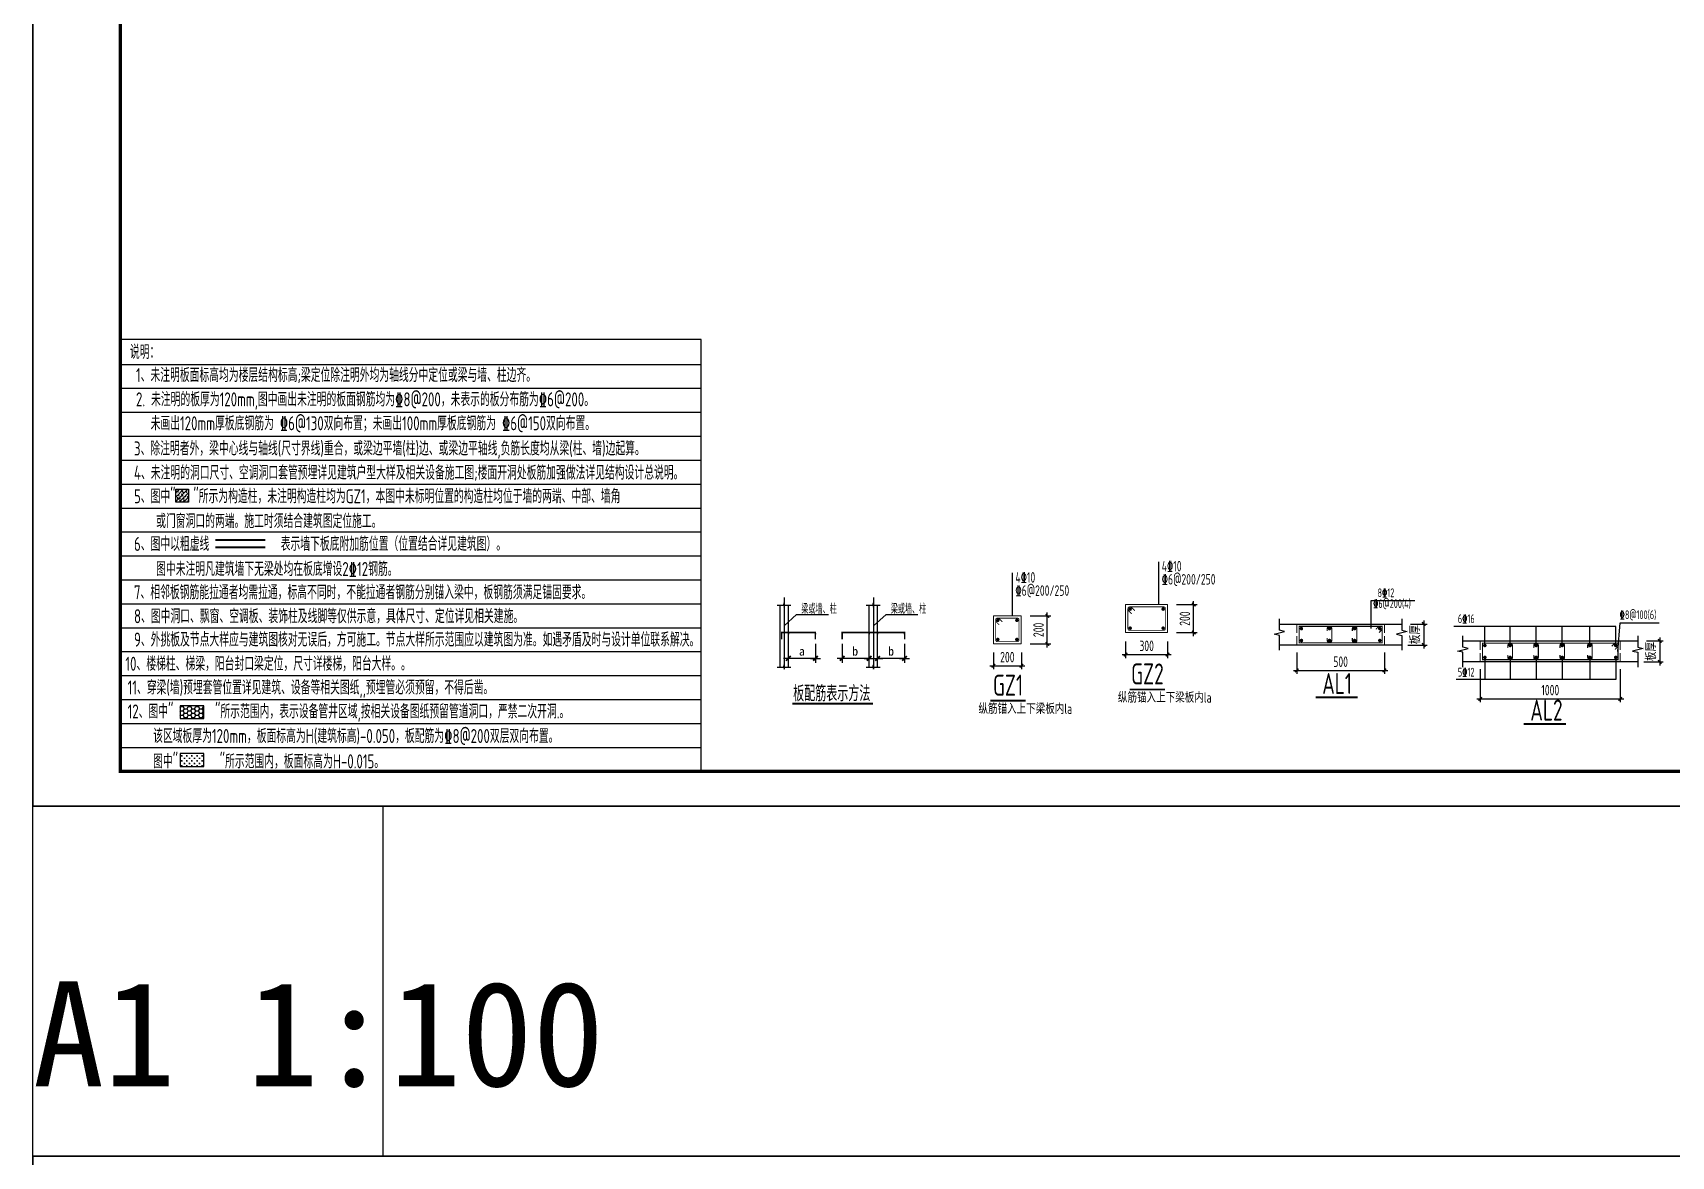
# Model space of a CAD drawing. Extents: x 393367 to 3005760, y 4998 to 826018.
# Drawn here: x 2480869 to 2527692, y 309762 to 341867 of the extents above; entities that cross this region are included whole.
import ezdxf
from ezdxf.enums import TextEntityAlignment as Align

# ---------------------------------------------------------------- set-up
doc = ezdxf.new("R2010")
doc.units = 0
doc.header["$LTSCALE"] = 1000
doc.linetypes.add('DASH', pattern=[0.35, 0.25, -0.1])
doc.linetypes.add('DOTE', pattern=[2.42, 2, -0.2, 0.02, -0.2])
doc.layers.get('0').update_dxf_attribs({"linetype": 'CONTINUOUS'})
doc.layers.get('Defpoints').update_dxf_attribs({"linetype": 'CONTINUOUS'})
for name, color, linetype in [('-TK', 7, 'CONTINUOUS'), ('AXIS', 3, 'CONTINUOUS'), ('BEAM_DE', 7, 'CONTINUOUS'), ('DIM', 3, 'CONTINUOUS'), ('DOTE', 8, 'DOTE'), ('GJ', 1, 'CONTINUOUS'), ('NUM', 7, 'CONTINUOUS'), ('S-大样-砼线', 7, 'CONTINUOUS'), ('S-文字', 7, 'CONTINUOUS'), ('S-板正筋', 2, 'CONTINUOUS'), ('S-构造柱', 212, 'CONTINUOUS'), ('S-表格线', 54, 'CONTINUOUS'), ('S-降板填充', 75, 'CONTINUOUS'), ('TEXT', 7, 'CONTINUOUS'), ('THIN', 7, 'CONTINUOUS'), ('大样线', 40, 'CONTINUOUS'), ('大样详图_文字', 60, 'CONTINUOUS'), ('悬梁', 4, 'CONTINUOUS'), ('空调洞口标注', 130, 'CONTINUOUS'), ('说明文字', 7, 'CONTINUOUS')]:
    doc.layers.add(name, color=color, linetype=linetype)
for name, color, linetype, lineweight in [('link', 6, 'CONTINUOUS', 18), ('outline', 7, 'CONTINUOUS', 18), ('REIN', 1, 'CONTINUOUS', 18), ('S-REIN', 12, 'CONTINUOUS', 50), ('S-Thin-D', 7, 'DASH', 18)]:
    doc.layers.add(name, color=color, linetype=linetype, lineweight=lineweight)
doc.layers.add('yichutu', color=7, linetype='CONTINUOUS', true_color=0xffffff, plot=False)
doc.styles.add('10', font='', dxfattribs={"width": 0.7, "height": 300})
doc.styles.add('TSSD_Dimension', font='Tssdeng.shx', dxfattribs={"width": 0.7, "bigfont": 'hztxt.shx'})
doc.styles.add('TSSD_Label', font='Tssdeng.shx', dxfattribs={"width": 0.7, "bigfont": 'hztxt.shx'})
doc.styles.add('TSSD_NORM', font='Tssdeng.shx', dxfattribs={"bigfont": 'hztxt.shx'})
doc.styles.add('TSSD_Rein', font='Tssdeng.shx', dxfattribs={"width": 0.7, "bigfont": 'hztxt.shx'})
doc.styles.get('10').set_extended_font_data('SimSun')
doc.dimstyles.new('TSSD_25_100', dxfattribs={"dimtxt": 300, "dimasz": 100, "dimexe": 100, "dimexo": 250, "dimgap": 100, "dimtad": 1, "dimdec": 0, "dimlfac": 0.25, "dimzin": 0, "dimdsep": 46, "dimtxsty": 'TSSD_Dimension', "dimblk": 'ARCHTICK', "dimcen": 0, "dimdle": 100, "dimclrt": 7, "dimadec": 0, "dimazin": 0, "dimtfac": 1, "dimtdec": 0, "dimtix": 1, "dimtmove": 2, "dimatfit": 3, "dimfxl": 1, "dimtolj": 1, "dimtzin": 0, "dimarcsym": 0})

# ---------------------------------------------------------------- blocks, each defined once
blk = doc.blocks.new('_ArchTick')
at = {"color": 0, "linetype": 'ByBlock', "const_width": 0.4}
blk.add_lwpolyline([(-0.5, -0.5), (0.5, 0.5)], dxfattribs=at)
blk = doc.blocks.new('*D743')
at = {"layer": 'AXIS', "color": 0, "lineweight": -2, "transparency": 16777216}
for p, q in [((2520244, 324970), (2520720, 324970)), ((2520620, 325070), (2520620, 324270)), ((2520163, 324370), (2520720, 324370))]:
    blk.add_line(p, q, dxfattribs=at)
at = {"layer": 'Defpoints', "color": 0, "transparency": 16777216}
for p in [(2519994, 324970), (2519913, 324370), (2520620, 324370)]:
    blk.add_point(p, dxfattribs=at)
at = {"layer": 'AXIS', "color": 0, "lineweight": -2, "transparency": 16777216, "xscale": 100, "yscale": 100, "zscale": 100}
for p, rotation in [((2520620, 324970), 90), ((2520620, 324370), 270)]:
    blk.add_blockref('_ArchTick', p, dxfattribs=dict(at, rotation=rotation))
at = {"layer": 'AXIS', "color": 7, "transparency": 16777216, "insert": (2520370, 324670), "char_height": 300, "attachment_point": 5, "rotation": 90, "style": 'TSSD_Dimension'}
blk.add_mtext('\\A1;板厚', dxfattribs=at)
blk = doc.blocks.new('*D744')
at = {"layer": 'AXIS', "color": 0, "lineweight": -2, "transparency": 16777216}
for p, q in [((2516994, 324159), (2516994, 323544)), ((2519494, 324159), (2519494, 323544)), ((2516894, 323644), (2519594, 323644))]:
    blk.add_line(p, q, dxfattribs=at)
at = {"layer": 'Defpoints', "color": 0, "transparency": 16777216}
for p in [(2516994, 324409), (2519494, 324409), (2519494, 323644)]:
    blk.add_point(p, dxfattribs=at)
at = {"layer": 'AXIS', "color": 0, "lineweight": -2, "transparency": 16777216, "xscale": 100, "yscale": 100, "zscale": 100, "rotation": 180}
blk.add_blockref('_ArchTick', (2516994, 323644), dxfattribs=at)
at = {"layer": 'AXIS', "color": 0, "lineweight": -2, "transparency": 16777216, "xscale": 100, "yscale": 100, "zscale": 100}
blk.add_blockref('_ArchTick', (2519494, 323644), dxfattribs=at)
at = {"layer": 'AXIS', "color": 7, "transparency": 16777216, "insert": (2518244, 323894), "char_height": 300, "attachment_point": 5, "style": 'TSSD_Dimension'}
blk.add_mtext('\\A1;500', dxfattribs=at)
blk = doc.blocks.new('_DIMX')
blk.add_line((-150, 0), (150, 0))
at = {"const_width": 50}
blk.add_lwpolyline([(-70, -70), (70, 70)], dxfattribs=at)
blk = doc.blocks.new('A$C1DDD5A89')
at = {"color": 6, "const_width": 50}
blk.add_lwpolyline([(439, 25), (2741, 25)], dxfattribs=at)
at = {"layer": 'DOTE', "color": 8, "linetype": 'DOTE'}
for p, q in [((202, 3054), (202, 888)), ((2750, 3054), (2750, 888))]:
    blk.add_line(p, q, dxfattribs=at)
at = {"layer": 'GJ'}
blk.add_point((1858, 2022), dxfattribs=at)
at = {"layer": 'REIN', "color": 1, "const_width": 40}
for points in [[(129, 1860), (129, 2059), (1095, 2059), (1095, 1860)], [(1858, 1860), (1858, 2059), (3643, 2059), (3643, 1860)]]:
    blk.add_lwpolyline(points, dxfattribs=at)
at = {"layer": '大样线'}
for p, q in [((0, 2837), (188, 2837)), ((81, 2837), (81, 1066)), ((188, 2837), (202, 2909)), ((202, 2909), (202, 2778)), ((202, 2778), (217, 2837)), ((217, 2837), (395, 2837)), ((2548, 2837), (2736, 2837)), ((2736, 2837), (2751, 2909)), ((2751, 2909), (2751, 2778)), ((2751, 2778), (2766, 2837)), ((2766, 2837), (2943, 2837)), ((202, 2247), (556, 2571)), ((556, 2571), (1467, 2571)), ((2758, 2247), (3112, 2571)), ((3112, 2571), (4023, 2571)), ((0, 1066), (188, 1066)), ((188, 1066), (202, 1138)), ((202, 1138), (202, 1006)), ((202, 1006), (217, 1066)), ((217, 1066), (395, 1066)), ((2548, 1066), (2736, 1066)), ((2736, 1066), (2751, 1138)), ((2751, 1138), (2751, 1006)), ((2751, 1006), (2766, 1066)), ((2766, 1066), (2943, 1066))]:
    blk.add_line(p, q, dxfattribs=at)
at = {"layer": '大样线', "linetype": 'ByBlock'}
for p, q in [((323, 1066), (323, 2837)), ((2630, 1066), (2630, 2837)), ((2871, 1066), (2871, 2837))]:
    blk.add_line(p, q, dxfattribs=at)
at = {"layer": '大样线', "color": 0, "linetype": 'ByBlock'}
for p in [(323, 2022), (1095, 2022), (2630, 2022), (2871, 2022), (3643, 2022), (202, 1319)]:
    blk.add_point(p, dxfattribs=at)
at = {"layer": '空调洞口标注'}
for p, q in [((1095, 1732), (1095, 1190)), ((1858, 1732), (1858, 1190)), ((3643, 1732), (3643, 1190)), ((1094, 1319), (203, 1319)), ((2629, 1319), (1859, 1319)), ((3642, 1319), (2872, 1319))]:
    blk.add_line(p, q, dxfattribs=at)
blk.add_point((1858, 1319), dxfattribs=at)
at = {"layer": '空调洞口标注', "color": 0, "linetype": 'ByBlock'}
blk.add_point((2871, 1319), dxfattribs=at)
at = {"layer": '空调洞口标注', "xscale": 0.9649999998509884, "yscale": 0.9649999998509884, "zscale": 0.965, "rotation": 180}
for p in [(323, 1319), (1858, 1319)]:
    blk.add_blockref('_DIMX', p, dxfattribs=at)
at = {"layer": '空调洞口标注', "xscale": 0.9649999998509884, "yscale": 0.9649999998509884, "zscale": 0.965}
for p in [(1095, 1319), (2630, 1319), (2872, 1319), (3643, 1319)]:
    blk.add_blockref('_DIMX', p, dxfattribs=at)
at = {"layer": '空调洞口标注', "style": '10'}
for s, p in [('a', (709, 1523)), ('b', (2231, 1523)), ('b', (3257, 1523))]:
    blk.add_text(s, height=250, dxfattribs=at).set_placement(p, align=Align.MIDDLE_CENTER)
at = {"layer": '说明文字'}
for s, height, style, width, p in [('梁或墙、柱', 250, 'TSSD_Rein', 0.6, (693, 2596)), ('梁或墙、柱', 250, 'TSSD_Rein', 0.6, (3249, 2596)), ('板配筋表示方法', 450, 'TSSD_Dimension', 0.7, (459, 91))]:
    blk.add_text(s, height=height, dxfattribs=dict(at, style=style, width=width)).set_placement(p)
blk = doc.blocks.new('*D745')
at = {"layer": 'Defpoints', "color": 0, "transparency": 16777216}
for p in [(2509120, 325203), (2509862, 325203), (2509120, 324403)]:
    blk.add_point(p, dxfattribs=at)
at = {"layer": 'DIM', "color": 0, "lineweight": -2, "transparency": 16777216}
for p, q in [((2509370, 325203), (2509962, 325203)), ((2509862, 324303), (2509862, 325303)), ((2509370, 324403), (2509962, 324403))]:
    blk.add_line(p, q, dxfattribs=at)
at = {"layer": 'DIM', "color": 0, "lineweight": -2, "transparency": 16777216, "xscale": 100, "yscale": 100, "zscale": 100}
for p, rotation in [((2509862, 325203), 90), ((2509862, 324403), 270)]:
    blk.add_blockref('_ArchTick', p, dxfattribs=dict(at, rotation=rotation))
at = {"layer": 'DIM', "color": 7, "transparency": 16777216, "insert": (2509612, 324803), "char_height": 300, "attachment_point": 5, "rotation": 90, "style": 'TSSD_Dimension'}
blk.add_mtext('\\A1;200', dxfattribs=at)
blk = doc.blocks.new('*D746')
at = {"layer": 'Defpoints', "color": 0, "transparency": 16777216}
for p in [(2508320, 324403), (2509120, 324403), (2509120, 323776)]:
    blk.add_point(p, dxfattribs=at)
at = {"layer": 'DIM', "color": 0, "lineweight": -2, "transparency": 16777216}
for p, q in [((2508320, 324153), (2508320, 323676)), ((2509120, 324153), (2509120, 323676)), ((2508220, 323776), (2509220, 323776))]:
    blk.add_line(p, q, dxfattribs=at)
at = {"layer": 'DIM', "color": 0, "lineweight": -2, "transparency": 16777216, "xscale": 100, "yscale": 100, "zscale": 100, "rotation": 180}
blk.add_blockref('_ArchTick', (2508320, 323776), dxfattribs=at)
at = {"layer": 'DIM', "color": 0, "lineweight": -2, "transparency": 16777216, "xscale": 100, "yscale": 100, "zscale": 100}
blk.add_blockref('_ArchTick', (2509120, 323776), dxfattribs=at)
at = {"layer": 'DIM', "color": 7, "transparency": 16777216, "insert": (2508720, 324026), "char_height": 300, "attachment_point": 5, "style": 'TSSD_Dimension'}
blk.add_mtext('\\A1;200', dxfattribs=at)
blk = doc.blocks.new('*D747')
at = {"layer": 'Defpoints', "color": 0, "transparency": 16777216}
for p in [(2513301, 325525), (2514044, 325525), (2513301, 324725)]:
    blk.add_point(p, dxfattribs=at)
at = {"layer": 'DIM', "color": 0, "lineweight": -2, "transparency": 16777216}
for p, q in [((2513551, 325525), (2514144, 325525)), ((2514044, 324625), (2514044, 325625)), ((2513551, 324725), (2514144, 324725))]:
    blk.add_line(p, q, dxfattribs=at)
at = {"layer": 'DIM', "color": 0, "lineweight": -2, "transparency": 16777216, "xscale": 100, "yscale": 100, "zscale": 100}
for p, rotation in [((2514044, 325525), 90), ((2514044, 324725), 270)]:
    blk.add_blockref('_ArchTick', p, dxfattribs=dict(at, rotation=rotation))
at = {"layer": 'DIM', "color": 7, "transparency": 16777216, "insert": (2513794, 325125), "char_height": 300, "attachment_point": 5, "rotation": 90, "style": 'TSSD_Dimension'}
blk.add_mtext('\\A1;200', dxfattribs=at)
blk = doc.blocks.new('*D748')
at = {"layer": 'Defpoints', "color": 0, "transparency": 16777216}
for p in [(2512101, 324725), (2513301, 324725), (2513301, 324098)]:
    blk.add_point(p, dxfattribs=at)
at = {"layer": 'DIM', "color": 0, "lineweight": -2, "transparency": 16777216}
for p, q in [((2512001, 324098), (2513401, 324098)), ((2512101, 324475), (2512101, 323998)), ((2513301, 324475), (2513301, 323998))]:
    blk.add_line(p, q, dxfattribs=at)
at = {"layer": 'DIM', "color": 0, "lineweight": -2, "transparency": 16777216, "xscale": 100, "yscale": 100, "zscale": 100, "rotation": 180}
blk.add_blockref('_ArchTick', (2512101, 324098), dxfattribs=at)
at = {"layer": 'DIM', "color": 0, "lineweight": -2, "transparency": 16777216, "xscale": 100, "yscale": 100, "zscale": 100}
blk.add_blockref('_ArchTick', (2513301, 324098), dxfattribs=at)
at = {"layer": 'DIM', "color": 7, "transparency": 16777216, "insert": (2512701, 324348), "char_height": 300, "attachment_point": 5, "style": 'TSSD_Dimension'}
blk.add_mtext('\\A1;300', dxfattribs=at)
blk = doc.blocks.new('*D736')
at = {"layer": 'AXIS', "color": 0, "lineweight": -2, "transparency": 16777216}
for p, q in [((2526986, 324487), (2527462, 324487)), ((2527362, 324587), (2527362, 323787)), ((2526905, 323887), (2527462, 323887))]:
    blk.add_line(p, q, dxfattribs=at)
at = {"layer": 'Defpoints', "color": 0, "transparency": 16777216}
for p in [(2526736, 324487), (2526655, 323887), (2527362, 323887)]:
    blk.add_point(p, dxfattribs=at)
at = {"layer": 'AXIS', "color": 0, "lineweight": -2, "transparency": 16777216, "xscale": 100, "yscale": 100, "zscale": 100}
for p, rotation in [((2527362, 324487), 90), ((2527362, 323887), 270)]:
    blk.add_blockref('_ArchTick', p, dxfattribs=dict(at, rotation=rotation))
at = {"layer": 'AXIS', "color": 7, "transparency": 16777216, "insert": (2527112, 324187), "char_height": 300, "attachment_point": 5, "rotation": 90, "style": 'TSSD_Dimension'}
blk.add_mtext('\\A1;板厚', dxfattribs=at)
blk = doc.blocks.new('*D737')
at = {"layer": 'AXIS', "color": 0, "lineweight": -2, "transparency": 16777216}
for p, q in [((2522236, 323677), (2522236, 322733)), ((2526236, 323677), (2526236, 322733)), ((2522136, 322833), (2526336, 322833))]:
    blk.add_line(p, q, dxfattribs=at)
at = {"layer": 'Defpoints', "color": 0, "transparency": 16777216}
for p in [(2522236, 323927), (2526236, 323927), (2526236, 322833)]:
    blk.add_point(p, dxfattribs=at)
at = {"layer": 'AXIS', "color": 0, "lineweight": -2, "transparency": 16777216, "xscale": 100, "yscale": 100, "zscale": 100, "rotation": 180}
blk.add_blockref('_ArchTick', (2522236, 322833), dxfattribs=at)
at = {"layer": 'AXIS', "color": 0, "lineweight": -2, "transparency": 16777216, "xscale": 100, "yscale": 100, "zscale": 100}
blk.add_blockref('_ArchTick', (2526236, 322833), dxfattribs=at)
at = {"layer": 'AXIS', "color": 7, "transparency": 16777216, "insert": (2524236, 323083), "char_height": 300, "attachment_point": 5, "style": 'TSSD_Dimension'}
blk.add_mtext('\\A1;1000', dxfattribs=at)
blk = doc.blocks.new('A1')
blk.add_lwpolyline([(0, 59400), (0, 0), (84100, 0), (84100, 59400)], close=True)
at = {"const_width": 100}
blk.add_lwpolyline([(2500, 58400), (2500, 1000), (83100, 1000), (83100, 58400)], close=True, dxfattribs=at)
blk = doc.blocks.new('yct-841-594-84100-59400-100-1000')
at = {"layer": 'yichutu', "color": 7, "true_color": 0xffffff}
blk.add_lwpolyline([(0, 0), (0, 59400), (84100, 59400), (84100, 0)], close=True, dxfattribs=at)
blk.add_text('A1 1:100', height=3000, dxfattribs=at).set_placement((0, 61400))

msp = doc.modelspace()

# ---------------------------------------------------------------- hatches: boundary and pattern name
at = {"layer": 'S-构造柱'}
h = msp.add_hatch(dxfattribs=at)
h.set_pattern_fill('ARMORED', color=256, scale=17.1, style=0)
h.set_pattern_definition([(50, (20108.09, 153762.92), (122.6514912, -10.730615), [12.825, -141.075]), (355, (20108.09, 153762.92), (-23.726478, 128.624855), [10.26, -112.86]), (100.4514, (20118.31, 153762.02), (98.925104, 117.8941617), [10.8995725, -119.895301]), (46.1842, (20108.09, 153797.12), (182.498219, -28.303751), [19.2375, -211.6125]), (96.6356, (20123.3, 153794.76), (159.827323, 166.574156), [16.349359, -179.842923]), (351.1842, (20108.09, 153797.12), (159.827193, 166.574281), [15.39, -169.29]), (21, (20125.19, 153788.57), (102.071106, -68.8478303), [12.825, -141.075]), (326, (20125.19, 153788.57), (41.606922, 124.000658), [10.26, -112.86]), (71.4514, (20133.69, 153782.83), (143.6780695, 55.152715), [10.8995725, -119.895301]), (37.5, (20108.085, 153762.915), (2.07933526, 56.924849), [0, -111.492, 0, -114.57, 0, -113.2875]), (7.5, (20108.085, 153762.915), (44.9848909, 67.4444027), [0, -65.322, 0, -108.927, 0, -43.1775]), (327.5, (20069.95, 153762.915), (91.2836366, -3.8568831), [0, -42.75, 0, -133.38, 0, -176.985]), (317.5, (20052.85, 153762.915), (99.724835, 17.117952), [0, -55.575, 0, -88.578, 0, -125.685]), (45, (20108.085, 153762.915), (-60.4576298, 60.4576298), [])])
h.paths.add_polyline_path([(2484955.30431, 328820.88341), (2485320.10431, 328820.88341), (2485320.10431, 328456.08341), (2484955.30431, 328456.08341)])
at = {"layer": 'S-降板填充', "linetype": 'ByBlock'}
h = msp.add_hatch(dxfattribs=at)
h.set_pattern_fill('HONEY', color=8, scale=22.8, style=0)
h.set_pattern_definition([(0, (-1255655.874, 232212.16), (108.585, 62.691564), [72.39, -144.78]), (120, (-1255655.874, 232212.16), (-108.584987, 62.6915865), [72.39, -144.78]), (60, (-1255655.874, 232212.16), (1.3e-05, 125.3831505), [-144.78, 72.39])])
h.paths.add_polyline_path([(2485082.3012, 322266.8169), (2485762.06952, 322266.8169), (2485762.06952, 322637.59962), (2485082.3012, 322637.59962)])
at = {"layer": 'S-降板填充'}
h = msp.add_hatch(dxfattribs=at)
h.set_pattern_fill('CROSS', color=256, scale=11.4, style=0)
h.set_pattern_definition([(0, (-1790748.73, -291286.176), (72.39, 72.39), [36.195, -108.585]), (90, (-1790730.635, -291304.274), (-72.39, 72.39), [36.195, -108.585])])
h.paths.add_polyline_path([(2485082.3012, 320898.8169), (2485762.06952, 320898.8169), (2485762.06952, 321269.59962), (2485082.3012, 321269.59962)])

# ---------------------------------------------------------------- linework, layer by layer
at = {"layer": 'BEAM_DE'}
for p, q in [((2516493.95159, 324969.62088), (2519993.95159, 324969.62088)), ((2521735.99527, 324487.01724), (2526735.99527, 324487.01724)), ((2516993.95159, 324369.62088), (2516493.95159, 324369.62088)), ((2519493.95159, 324369.62088), (2516993.95159, 324369.62088)), ((2519993.95159, 324369.62088), (2519493.95159, 324369.62088)), ((2522235.99527, 323887.01724), (2521735.99527, 323887.01724)), ((2526235.99527, 323887.01724), (2522235.99527, 323887.01724)), ((2526735.99527, 323887.01724), (2526235.99527, 323887.01724))]:
    msp.add_line(p, q, dxfattribs=at)
at = {"layer": 'DIM', "color": 5, "linetype": 'ByBlock'}
msp.add_lwpolyline([(2480869.24175, 319762.12225), (2490869.24175, 319762.12225), (2490869.24175, 309762.12225), (2480869.24175, 309762.12225)], close=True, dxfattribs=at)
at = {"layer": 'link', "color": 1, "const_width": 25}
for points in [[(2512272.27127, 325265.32368), (2512180.34739, 325357.24756, -0.1989123674), (2512166.28851, 325391.18869), (2512166.28851, 325411.69478, -0.4142135624), (2512214.28851, 325459.69478), (2513188.28851, 325459.69478, -0.4142135624), (2513236.28851, 325411.69478), (2513236.28851, 324837.69478, -0.4142135624), (2513188.28851, 324789.69478), (2512214.28851, 324789.69478, -0.4142135624), (2512166.28851, 324837.69478), (2512166.28851, 325411.69478, -0.4142135624), (2512214.28851, 325459.69478), (2512234.79461, 325459.69478, -0.1989123674), (2512268.73574, 325445.63591), (2512360.65962, 325353.71203)], [(2508490.6548, 324943.23702), (2508398.73092, 325035.1609, -0.1989123674), (2508384.67204, 325069.10202), (2508384.67204, 325089.60812, -0.4142135624), (2508432.67204, 325137.60812), (2509006.67204, 325137.60812, -0.4142135624), (2509054.67204, 325089.60812), (2509054.67204, 324515.60812, -0.4142135624), (2509006.67204, 324467.60812), (2508432.67204, 324467.60812, -0.4142135624), (2508384.67204, 324515.60812), (2508384.67204, 325089.60812, -0.4142135624), (2508432.67204, 325137.60812), (2508453.17814, 325137.60812, -0.1989123674), (2508487.11927, 325123.54924), (2508579.04315, 325031.62536)]]:
    msp.add_lwpolyline(points, format="xyb", dxfattribs=at)
at = {"layer": 'outline'}
for points in [[(2513301.28851, 325524.69478), (2512101.28851, 325524.69478), (2512101.28851, 324724.69478), (2513301.28851, 324724.69478)], [(2509119.67204, 325202.60812), (2508319.67204, 325202.60812), (2508319.67204, 324402.60812), (2509119.67204, 324402.60812)]]:
    msp.add_lwpolyline(points, close=True, dxfattribs=at)
at = {"layer": 'REIN', "const_width": 50}
for points in [[(2512203.78851, 325397.19478, 1), (2512253.78851, 325397.19478, 1)], [(2513148.78851, 325397.19478, 1), (2513198.78851, 325397.19478, 1)], [(2508422.17204, 325075.10812, 1), (2508472.17204, 325075.10812, 1)], [(2508967.17204, 325075.10812, 1), (2509017.17204, 325075.10812, 1)], [(2508422.17204, 324530.10812, 1), (2508472.17204, 324530.10812, 1)], [(2508967.17204, 324530.10812, 1), (2509017.17204, 324530.10812, 1)], [(2512203.78851, 324852.19478, 1), (2512253.78851, 324852.19478, 1)], [(2513148.78851, 324852.19478, 1), (2513198.78851, 324852.19478, 1)]]:
    msp.add_lwpolyline(points, format="xyb", close=True, dxfattribs=at)
at = {"layer": 'REIN', "const_width": 30}
for points in [[(2517861.95159, 324569.62088), (2517861.95159, 324499.62088, 1), (2517991.95159, 324499.62088), (2517991.95159, 324839.62088, 1), (2517861.95159, 324839.62088), (2517861.95159, 324769.62088)], [(2518578.95159, 324569.62088), (2518578.95159, 324499.62088, 1), (2518708.95159, 324499.62088), (2518708.95159, 324839.62088, 1), (2518578.95159, 324839.62088), (2518578.95159, 324769.62088)], [(2523023.99527, 324087.01724), (2523023.99527, 324017.01724, 1), (2523153.99527, 324017.01724), (2523153.99527, 324357.01724, 1), (2523023.99527, 324357.01724), (2523023.99527, 324287.01724)], [(2523764.49527, 324087.01724), (2523764.49527, 324017.01724, 1), (2523894.49527, 324017.01724), (2523894.49527, 324357.01724, 1), (2523764.49527, 324357.01724), (2523764.49527, 324287.01724)], [(2524513.99527, 324087.01724), (2524513.99527, 324017.01724, 1), (2524643.99527, 324017.01724), (2524643.99527, 324357.01724, 1), (2524513.99527, 324357.01724), (2524513.99527, 324287.01724)], [(2525304.16552, 324087.01724), (2525304.16552, 324017.01724, 1), (2525434.16552, 324017.01724), (2525434.16552, 324357.01724, 1), (2525304.16552, 324357.01724), (2525304.16552, 324287.01724)]]:
    msp.add_lwpolyline(points, format="xyb", dxfattribs=at)
at = {"layer": 'S-REIN', "const_width": 30}
for points in [[(2519428.95159, 324904.62088), (2519428.95159, 324434.62088), (2517058.95159, 324434.62088), (2517058.95159, 324904.62088), (2519428.95159, 324904.62088)], [(2519252.17489, 324819.76806), (2519337.02771, 324904.62088)], [(2519428.95159, 324812.697), (2519344.09878, 324727.84418)], [(2526170.99527, 324422.01724), (2526170.99527, 323952.01724), (2522300.99527, 323952.01724), (2522300.99527, 324422.01724), (2526170.99527, 324422.01724)], [(2525994.21858, 324337.16443), (2526079.07139, 324422.01724)], [(2526170.99527, 324330.09336), (2526086.14246, 324245.24055)]]:
    msp.add_lwpolyline(points, dxfattribs=at)
at = {"layer": 'S-REIN', "const_width": 50}
for points in [[(2517098.95159, 324839.62088, 1), (2517148.95159, 324839.62088, 1)], [(2517098.95159, 324499.62088, 1), (2517148.95159, 324499.62088, 1)], [(2517901.95159, 324839.62088, 1), (2517951.95159, 324839.62088, 1)], [(2517901.95159, 324499.62088, 1), (2517951.95159, 324499.62088, 1)], [(2518618.95159, 324839.62088, 1), (2518668.95159, 324839.62088, 1)], [(2518618.95159, 324499.62088, 1), (2518668.95159, 324499.62088, 1)], [(2519338.95159, 324839.62088, 1), (2519388.95159, 324839.62088, 1)], [(2519338.95159, 324499.62088, 1), (2519388.95159, 324499.62088, 1)], [(2522340.99527, 324357.01724, 1), (2522390.99527, 324357.01724, 1)], [(2522340.99527, 324017.01724, 1), (2522390.99527, 324017.01724, 1)], [(2523063.99527, 324357.01724, 1), (2523113.99527, 324357.01724, 1)], [(2523063.99527, 324017.01724, 1), (2523113.99527, 324017.01724, 1)], [(2523804.49527, 324357.01724, 1), (2523854.49527, 324357.01724, 1)], [(2523804.49527, 324017.01724, 1), (2523854.49527, 324017.01724, 1)], [(2524553.99527, 324357.01724, 1), (2524603.99527, 324357.01724, 1)], [(2524553.99527, 324017.01724, 1), (2524603.99527, 324017.01724, 1)], [(2525344.16552, 324357.01724, 1), (2525394.16552, 324357.01724, 1)], [(2525344.16552, 324017.01724, 1), (2525394.16552, 324017.01724, 1)], [(2526080.99527, 324357.01724, 1), (2526130.99527, 324357.01724, 1)], [(2526080.99527, 324017.01724, 1), (2526130.99527, 324017.01724, 1)]]:
    msp.add_lwpolyline(points, format="xyb", close=True, dxfattribs=at)
at = {"layer": 'S-Thin-D'}
for p, q in [((2516993.95159, 324369.62088), (2516993.95159, 324969.62088)), ((2519493.95159, 324369.62088), (2519493.95159, 324969.62088)), ((2522235.99527, 323887.01724), (2522235.99527, 324487.01724)), ((2526235.99527, 323887.01724), (2526235.99527, 324487.01724))]:
    msp.add_line(p, q, dxfattribs=at)
at = {"layer": 'S-板正筋', "linetype": 'DASH', "const_width": 57}
for points in [[(2486087.86033, 327373.48595), (2486087.86033, 327373.48595), (2487511.63701, 327373.50218), (2487511.63701, 327373.50218)], [(2486087.86033, 327163.2666), (2486087.86033, 327163.2666), (2487511.63701, 327163.28284), (2487511.63701, 327163.28284)]]:
    msp.add_lwpolyline(points, dxfattribs=at)
at = {"layer": 'S-构造柱'}
msp.add_lwpolyline([(2484955.30431, 328820.88341), (2485320.10431, 328820.88341), (2485320.10431, 328456.08341), (2484955.30431, 328456.08341), (2484955.30431, 328820.88341)], dxfattribs=at)
at = {"layer": 'S-表格线'}
for p, q in [((2483369.24175, 320762.12225), (2483369.24175, 333100.39737)), ((2499969.61506, 333100.39737), (2483369.24175, 333100.39737)), ((2499969.61506, 320762.12225), (2499969.61506, 333100.39737)), ((2483369.24175, 332390.12225), (2499969.61506, 332390.12225)), ((2483369.24175, 331706.12225), (2499969.61506, 331706.12225)), ((2483369.24175, 331022.12225), (2499969.61506, 331022.12225)), ((2483369.24175, 330338.12225), (2499969.61506, 330338.12225)), ((2483369.24175, 329654.12225), (2499969.61506, 329654.12225)), ((2483369.24175, 328970.12225), (2499969.61506, 328970.12225)), ((2483369.24175, 328286.12225), (2499969.61506, 328286.12225)), ((2483369.24175, 327602.12225), (2499969.61506, 327602.12225)), ((2483369.24175, 326918.12225), (2499969.61506, 326918.12225)), ((2483369.24175, 326234.12225), (2499969.61506, 326234.12225)), ((2483369.24175, 325550.12225), (2499969.61506, 325550.12225)), ((2483369.24175, 324866.12225), (2499969.61506, 324866.12225)), ((2483369.24175, 324182.12225), (2499969.61506, 324182.12225)), ((2483369.24175, 323498.12225), (2499969.61506, 323498.12225)), ((2483369.24175, 322814.12225), (2499969.61506, 322814.12225)), ((2483369.24175, 322130.12225), (2499969.61506, 322130.12225)), ((2483369.24175, 321446.12225), (2499969.61506, 321446.12225)), ((2483369.24175, 320762.12225), (2499969.61506, 320762.12225))]:
    msp.add_line(p, q, dxfattribs=at)
at = {"layer": 'S-降板填充'}
for points in [[(2485082.3012, 322266.8169), (2485762.06952, 322266.8169), (2485762.06952, 322637.59962), (2485082.3012, 322637.59962)], [(2485082.3012, 320898.8169), (2485762.06952, 320898.8169), (2485762.06952, 321269.59962), (2485082.3012, 321269.59962)]]:
    msp.add_lwpolyline(points, close=True, dxfattribs=at)
at = {"layer": 'TEXT', "color": 0}
for p, q in [((2508869.67204, 325202.60812), (2508869.67204, 326428.87712)), ((2513051.28851, 325524.69478), (2513051.28851, 326750.96378))]:
    msp.add_line(p, q, dxfattribs=at)
at = {"layer": 'TEXT', "const_width": 50}
for points in [[(2517530.10933, 322875.11682), (2518735.50866, 322875.11682)], [(2523476.73422, 322114.30137), (2524682.13355, 322114.30137)]]:
    msp.add_lwpolyline(points, dxfattribs=at)
at = {"layer": 'THIN'}
for points in [[(2516493.95159, 324219.62088), (2516493.95159, 324644.62088), (2516343.95159, 324682.12088), (2516643.95159, 324757.12088), (2516493.95159, 324794.62088), (2516493.95159, 325119.62088)], [(2519993.95159, 325119.62088), (2519993.95159, 324794.62088), (2520143.95159, 324757.12088), (2519843.95159, 324682.12088), (2519993.95159, 324644.62088), (2519993.95159, 324219.62088)], [(2521735.99527, 323737.01724), (2521735.99527, 324162.01724), (2521585.99527, 324199.51724), (2521885.99527, 324274.51724), (2521735.99527, 324312.01724), (2521735.99527, 324637.01724)], [(2526735.99527, 324637.01724), (2526735.99527, 324312.01724), (2526885.99527, 324274.51724), (2526585.99527, 324199.51724), (2526735.99527, 324162.01724), (2526735.99527, 323737.01724)]]:
    msp.add_lwpolyline(points, dxfattribs=at)
at = {"layer": '大样详图_文字'}
for p, q in [((2519121.15584, 325639.62088), (2520367.16029, 325639.62088)), ((2519121.15584, 324839.62088), (2519121.15584, 325639.62088)), ((2526170.99527, 324187.01724), (2526229.10651, 325000.23612)), ((2526229.10651, 325000.23612), (2527344.60651, 325000.23612)), ((2526105.99527, 324902.23612), (2521475.10651, 324902.23612)), ((2522365.99527, 324357.01724), (2522365.99527, 324902.23612)), ((2523088.99527, 324357.01724), (2523088.99527, 324902.23612)), ((2523829.49527, 324357.01724), (2523829.49527, 324902.23612)), ((2524578.99527, 324357.01724), (2524578.99527, 324902.23612)), ((2525369.16552, 324357.01724), (2525369.16552, 324902.23612)), ((2526105.99527, 324357.01724), (2526105.99527, 324902.23612)), ((2522365.99527, 324017.01724), (2522365.99527, 323381.23612)), ((2523088.99527, 324017.01724), (2523088.99527, 323381.23612)), ((2523829.49527, 324017.01724), (2523829.49527, 323381.23612)), ((2524578.99527, 324017.01724), (2524578.99527, 323381.23612)), ((2525369.16552, 324017.01724), (2525369.16552, 323381.23612)), ((2526105.99527, 324017.01724), (2526105.99527, 323381.23612)), ((2526105.99527, 323381.23612), (2521542.10651, 323381.23612))]:
    msp.add_line(p, q, dxfattribs=at)
at = {"layer": '悬梁', "color": 0, "const_width": 50}
for points in [[(2513227.50831, 323102.76354), (2512215.61686, 323102.76354)], [(2509242.04498, 322780.67688), (2508230.15353, 322780.67688)]]:
    msp.add_lwpolyline(points, dxfattribs=at)

# ---------------------------------------------------------------- block references
at = {"layer": '-TK'}
for p in [(2480869.24175, 319762.12225), (2480869.24175, 250362.12225)]:
    msp.add_blockref('A1', p, dxfattribs=at)
at = {"layer": 'S-大样-砼线'}
msp.add_blockref('A$C1DDD5A89', (2502140.80681, 322670.12024), dxfattribs=at)
at = {"layer": 'yichutu'}
for p in [(2480869.24175, 319762.12225), (2480869.24175, 250362.12225)]:
    msp.add_blockref('yct-841-594-84100-59400-100-1000', p, dxfattribs=at)

# ---------------------------------------------------------------- texts
at = {"layer": 'NUM', "style": 'TSSD_NORM', "width": 0.7}
for s, p in [('AL1', (2517718.14072, 322970.95179)), ('AL2', (2523664.76561, 322210.13634))]:
    msp.add_text(s, height=600, dxfattribs=at).set_placement(p)
at = {"layer": 'S-文字', "style": 'TSSD_Rein', "width": 0.7}
for s, p in [('说明：', (2483645.69267, 332545.07805)), ('1、未注明板面标高均为楼层结构标高;梁定位除注明外均为轴线分中定位或梁与墙、柱边齐。', (2483819.1062, 331885.06364)), ('2. 未注明的板厚为120mm,图中画出未注明的板面钢筋均为%%1328@200，未表示的板分布筋为%%1326@200。', (2483819.1062, 331191.05735)), ('未画出120mm厚板底钢筋为 %%1326@130双向布置；未画出100mm厚板底钢筋为 %%1326@150双向布置。', (2484237.44255, 330507.05735)), ('3、除注明者外，梁中心线与轴线(尺寸界线)重合，或梁边平墙(柱)边、或梁边平轴线,负筋长度均从梁(柱、墙)边起算。', (2483761.66483, 329787.36173)), ('4、未注明的洞口尺寸、空调洞口套管预埋详见建筑户型大样及相关设备施工图;楼面开洞处板筋加强做法详见结构设计总说明。', (2483761.66483, 329095.76225)), ('5、图中"   "所示为构造柱，未注明构造柱均为GZ1，本图中未标明位置的构造柱均位于墙的两端、中部、墙角', (2483761.66483, 328422.43907)), ('或门窗洞口的两端。施工时须结合建筑图定位施工。', (2484395.3355, 327710.90937)), ('6、图中以粗虚线            表示墙下板底附加筋位置（位置结合详见建筑图）。', (2483761.66483, 327059.7285)), ('图中未注明凡建筑墙下无梁处均在板底增设2%%13212钢筋。', (2484395.3355, 326342.90937)), ('7、相邻板钢筋能拉通者均需拉通，标高不同时，不能拉通者钢筋分别锚入梁中，板钢筋须满足锚固要求。', (2483761.66483, 325677.47105)), ('8、图中洞口、飘窗、空调板、装饰柱及线脚等仅供示意，具体尺寸、定位详见相关建施。', (2483761.66483, 324993.47105)), ('9、外挑板及节点大样应与建筑图核对无误后，方可施工。节点大样所示范围应以建筑图为准。如遇矛盾及时与设计单位联系解决。', (2483761.66483, 324325.20397)), ('10、楼梯柱、梯梁，阳台封口梁定位，尺寸详楼梯，阳台大样。。', (2483516.63358, 323635.14493)), ('11、穿梁(墙)预埋套管位置详见建筑、设备等相关图纸,,预埋管必须预留，不得后凿。', (2483579.80452, 322956.42827)), ('12、图中"       "所示范围内，表示设备管井区域,按相关设备图纸预留管道洞口，严禁二次开洞.。', (2483579.80452, 322272.42827)), ('该区域板厚为120mm，板面标高为H(建筑标高)-0.050，板配筋为%%1328@200双层双向布置。', (2484308.7881, 321570.51426)), ('图中"       "所示范围内，板面标高为H-0.015。', (2484308.7881, 320845.97677))]:
    msp.add_text(s, height=400, dxfattribs=at).set_placement(p)
at = {"layer": 'TEXT', "color": 0, "width": 0.7}
for s, style, p in [('4\x8410', 'TSSD_Rein', (2508949.77144, 326153.04772)), ('4\x8410', 'TSSD_Rein', (2513131.3879, 326475.13438)), ('\x846@200/250', 'TSSD_Rein', (2513131.3879, 326098.36157)), ('\x846@200/250', 'TSSD_Rein', (2508949.77144, 325776.27491)), ('纵筋锚入上下梁板内la', 'TSSD_Label', (2507893.5343, 322402.29074)), ('纵筋锚入上下梁板内la', 'TSSD_Label', (2511878.99763, 322724.3774))]:
    msp.add_text(s, height=300, dxfattribs=dict(at, style=style)).set_placement(p)
at = {"layer": 'TEXT', "color": 0, "style": 'TSSD_NORM', "width": 0.7}
for s, p in [('GZ2', (2512723.61115, 323245.10723)), ('GZ1', (2508738.14782, 322923.02057))]:
    msp.add_text(s, height=600, dxfattribs=at).set_placement(p, align=Align.CENTER)
at = {"layer": '大样详图_文字', "style": 'TSSD_Rein', "width": 0.7}
for s, p in [('8\x8412', (2519299.54208, 325662.87899)), ('%%1326@200(4)', (2519172.29729, 325354.09938)), ('6%%13216', (2521594.05728, 324922.10932)), ('%%1328@100(6)', (2526218.33238, 325035.72771)), ('5%%13212', (2521594.05728, 323394.60932))]:
    msp.add_text(s, height=250, dxfattribs=at).set_placement(p, align=Align.BOTTOM_LEFT)

# ---------------------------------------------------------------- dimensions: what is measured, and where the dimension line sits
at = {"layer": 'AXIS'}
for base, p1, p2, picture, middle in [((2520619.99477, 324369.62088), (2519993.95159, 324969.62088), (2519912.77289, 324369.62088), '*D743', (2520369.99477, 324669.62088)), ((2527362.03846, 323887.01724), (2526735.99527, 324487.01724), (2526654.81657, 323887.01724), '*D736', (2527112.03846, 324187.01724))]:
    dim = msp.add_linear_dim(base=base, p1=p1, p2=p2, angle=90, text='板厚', dimstyle='TSSD_25_100', dxfattribs=at)
    dim.commit()
    dim.dimension.update_dxf_attribs({"geometry": picture, "text_midpoint": middle})
dim = msp.add_linear_dim(base=(2519493.95159, 323643.8598), p1=(2516993.95159, 324409.36134), p2=(2519493.95159, 324409.36134), text='500', dimstyle='TSSD_25_100', dxfattribs=at)
dim.commit()
dim.dimension.update_dxf_attribs({"geometry": '*D744', "text_midpoint": (2518243.95159, 323893.8598)})
dim = msp.add_linear_dim(base=(2526235.99527, 322832.75617), p1=(2522235.99527, 323926.75771), p2=(2526235.99527, 323926.75771), dimstyle='TSSD_25_100', dxfattribs=at)
dim.commit()
dim.dimension.update_dxf_attribs({"geometry": '*D737', "text_midpoint": (2524235.99527, 323082.75617)})
at = {"layer": 'DIM'}
for base, p1, p2, picture, middle in [((2514043.87907, 325524.69478), (2513301.28851, 324724.69478), (2513301.28851, 325524.69478), '*D747', (2513793.87907, 325124.69478)), ((2509862.2626, 325202.60812), (2509119.67204, 324402.60812), (2509119.67204, 325202.60812), '*D745', (2509612.2626, 324802.60812))]:
    dim = msp.add_linear_dim(base=base, p1=p1, p2=p2, angle=90, dimstyle='TSSD_25_100', dxfattribs=at)
    dim.commit()
    dim.dimension.update_dxf_attribs({"geometry": picture, "text_midpoint": middle})
for base, p1, p2, picture, middle in [((2513301.28851, 324097.92451), (2512101.28851, 324724.69478), (2513301.28851, 324724.69478), '*D748', (2512701.28851, 324347.92451)), ((2509119.67204, 323775.83785), (2508319.67204, 324402.60812), (2509119.67204, 324402.60812), '*D746', (2508719.67204, 324025.83785))]:
    dim = msp.add_linear_dim(base=base, p1=p1, p2=p2, dimstyle='TSSD_25_100', dxfattribs=at)
    dim.commit()
    dim.dimension.update_dxf_attribs({"geometry": picture, "text_midpoint": middle})

doc.saveas('drawing.dxf')
